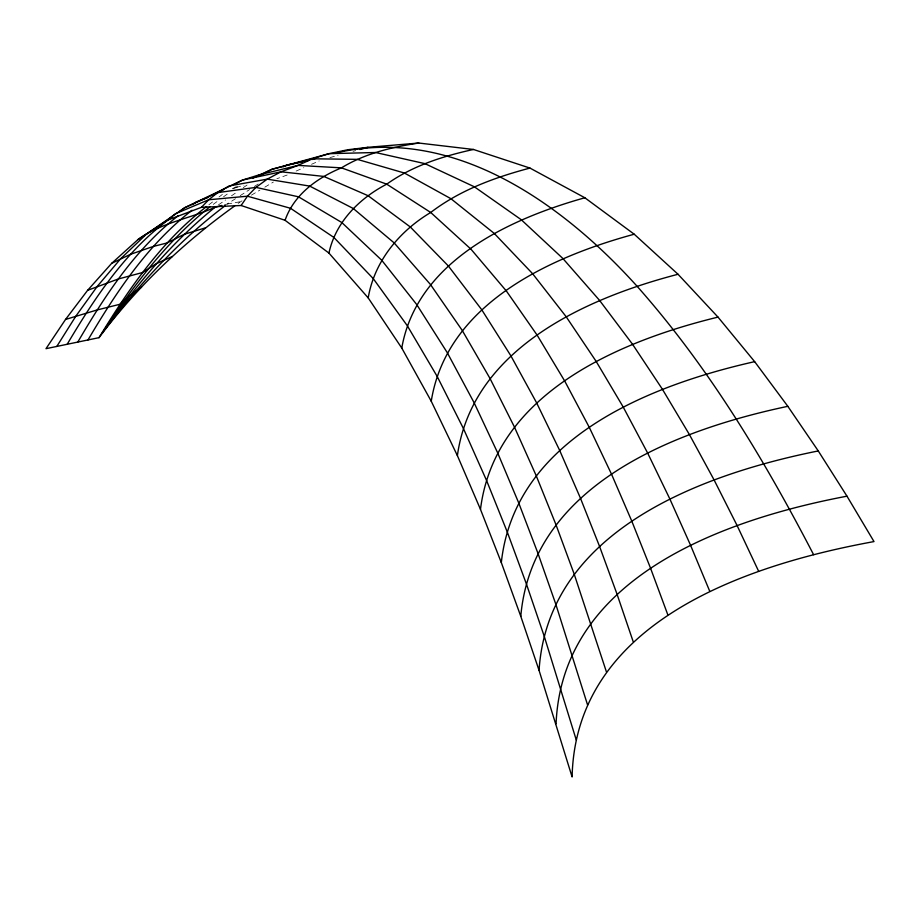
<?xml version="1.0" encoding="UTF-8"?>
<svg xmlns="http://www.w3.org/2000/svg" width="920" height="920" viewBox="0 0 920 920"><rect width="100%" height="100%" fill="white"/><g stroke="black" fill="none" stroke-linecap="round" stroke-linejoin="round"><path stroke-width="0.69" stroke-dasharray="4.6 3.45" d="M208.874 204.792L213.382 201.33M219.017 197.006L222.398 194.419M238.165 203.389L242.891 200.238M213.21 204.389L217.798 201.02M223.537 196.811L228.125 193.43M218.523 204.827L225.595 199.927M231.483 195.833L237.371 191.751M243.248 187.668L247.963 184.402M224.537 204.746L227.263 204.021L235.497 198.697M240.2 195.649L249.607 189.566M254.311 186.518L259.014 183.482M251.424 195.143L259.969 190.049M264.845 187.139L273.378 182.045M232.3 188.726L237.383 186.093M233.599 188.68L238.625 186.277M287.166 175.018L276.851 178.744M296.136 171.074L303.83 167.681M311.523 164.3L319.205 160.919M236.152 187.53L243.949 185.161M329.923 157.584L338.077 155.388M353.027 151.352L355.741 150.615M227.263 204.021L240.453 201.698"/><path stroke-width="1.38" d="M252.655 178.181L272.044 169.257L328.946 153.686L347.622 149.776L367.966 147.315L418.796 143.037L473.455 149.465L529.954 168.072L584.844 197.765L634.225 234.22L678.029 274.263L718.002 317.112L754.653 361.652L787.819 406.318L818.259 450.938L846.975 496.179L874 541.581C747.097 564.707 575.609 621.702 572.102 776.963L539.062 670.381L520.778 616.296L501.319 562.591L480.481 509.392L457.389 455.618L431.25 401.235L401.775 348.059L368.207 297.907L328.946 253.08L285.073 220.305L241.12 205.505L201.48 207.31L167.452 220.156L138.011 239.556L111.653 263.361L87.618 290.317L65.55 319.435L46 348.68L99.015 337.663C136.815 286.994 183.321 242.673 234.726 205.942M556.059 723.775C562.292 576.46 725.236 519.236 846.975 496.179M539.062 670.381C548.044 530.575 701.523 474.386 818.259 450.938M520.778 616.296C532.37 484.334 676.487 429.847 787.819 406.318M501.319 562.591C514.763 438.667 649.025 385.422 754.653 361.652M480.481 509.392C494.81 393.783 618.585 341.297 718.002 317.112M457.389 455.618C472.293 348.921 585.568 298.298 678.029 274.263M431.25 401.235C446.637 304.244 549.585 257.174 634.225 234.22M401.775 348.059C416.863 261.625 509.013 218.994 584.844 197.765M368.207 297.907C374.279 261.395 399.464 231.058 430.709 212.474C459.839 190.164 494.799 177.387 529.954 168.072M328.946 253.08C335.524 222.145 359.398 198.294 386.745 184.161C412.413 165.83 442.945 156.158 473.455 149.465M285.073 220.305C293.882 194.683 317.285 177.813 341.447 167.854C364.837 153.548 391.943 147.062 418.796 143.037M77.797 342.067C104.937 295.608 135.332 249.067 178.261 215.683M67.183 344.275C95.22 297.045 126.707 249.446 172.017 217.108M87.975 339.963C116.162 292.226 147.752 244.524 192.05 210.231M99.015 337.663C128.444 289.374 161.38 241.35 206.62 206.517M56.798 346.438L75.831 316.181L97.267 286.385L120.658 258.738L146.441 234.14L184.655 207.748L242.627 180.032L259.014 174.88L298.034 165.405L312.409 158.792L328.946 153.686L375.498 152.501L424.856 163.622L474.375 186.806L521.191 219.673L562.833 258.439L599.46 300.265L632.431 344.115L662.331 389.137L689.31 434.401L713.989 479.745L737.035 525.412L758.597 571.17M102.269 333.224C132.457 286.833 166.278 241.672 209.771 206.919M241.12 205.505L247.434 196.202L255.944 187.381L267.26 179.147L281.025 171.81L298.034 165.405L341.447 167.854L386.745 184.161L430.709 212.474L470.982 249.193L506.379 291.007L537.291 335.386L564.707 381.029L589.294 427.363L611.455 474.041L631.695 520.904L650.394 567.801L667.782 614.709M105.282 329.107C136.769 284.268 172.304 241.891 214.992 207.276L221.812 205.47M108.491 324.725C142.612 280.795 180.481 239.361 225.066 205.804M201.48 207.31L208.679 199.767L217.695 192.613L229.149 185.932L267.26 179.147L309.707 186.093L353.245 208.472L394.093 242.857L430.41 284.441L462.162 330.315L489.888 378.247L514.28 426.707L536.084 475.387L555.887 524.469L574.091 573.816L606.452 671.956M167.452 220.156L175.329 213.785L208.679 199.767L247.434 196.202L290.502 208.276L333.868 237.429L373.267 278.622L407.353 325.795L437.172 376.418L463.427 428.536L486.542 480.435L507.288 532.036L526.458 584.12L544.318 636.525L576.311 740.117M192.717 204.642L196.052 202.089L207.77 197.593M178.905 212.002L184.655 207.748L217.695 192.613L255.944 187.381L298.505 196.822L341.768 222.502L381.697 260.21L416.691 304.509L447.281 352.682L474.065 402.638L497.616 452.766L518.684 502.837L537.97 553.357L555.795 604.175L587.569 704.938M141.542 287.132L130.088 295.32L119.864 304.29L96.956 310.005L65.55 319.435M138.011 239.556C160.919 222.651 189.658 218.81 214.992 207.276M111.653 263.361L130.375 254.357L153.295 246.433L167.049 242.972L184.242 234.289L204.964 227.999M214.049 194.557L223.986 189.508M233.933 184.448L242.627 180.032L281.025 171.81L323.782 176.421L368.011 195.661L410.239 226.918L448.339 265.96L481.712 309.707L510.841 355.764L536.555 402.718L559.544 450.133L580.336 497.916L599.38 545.928L616.918 593.837L633.213 641.723M259.67 175.559L272.044 169.257L312.409 158.792L357.213 159.344L404.363 173.006L450.903 198.685L494.224 233.404L532.53 273.608L566.087 316.618L596.08 361.272L623.105 406.858L647.484 452.732L669.748 498.755L690.425 544.939L709.711 591.181M283.13 166.853L286.902 165.002L302.231 162.023M87.618 290.317L118.209 279.013L142.474 272.55L156.193 263.729L172.304 256.496M305.003 161.368L309.12 160.252M311.88 159.505L315.997 158.378M335.248 153.145C452.582 124.993 562.269 203.228 636.973 286.143C708.4 366.654 764.198 459.459 813.602 554.679M359.812 149.511L367.966 147.315"/></g></svg>
